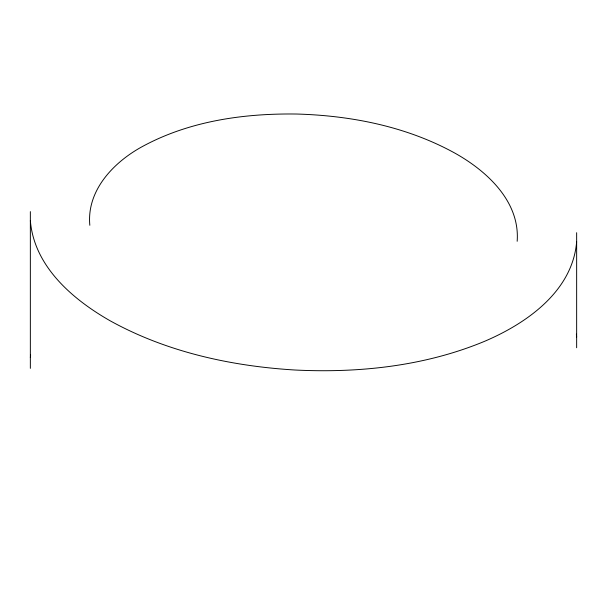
<?xml version="1.0" encoding="UTF-8"?>
<svg xmlns="http://www.w3.org/2000/svg" width="607" height="607" viewBox="0 0 607 607"><rect width="100%" height="100%" fill="white"/><g stroke="black" fill="none" stroke-linecap="round" stroke-linejoin="round"><path stroke-width="0.91" d="M30.35 357.584L30.623 354.883M576.65 241.73C572.538 291.421 526.383 323.561 484.227 341.468C424.612 366.173 358.965 373.176 294.919 370.012C231.024 366.127 166.644 352.007 110.262 320.86C72.81 299.532 34.113 266.526 30.35 220.652M576.377 334.154L576.65 336.976M576.65 232.701L576.65 347.75M517.172 241.282C520.116 201.319 486.655 170.817 454.666 153.002C406.569 126.529 351.271 115.588 296.785 114.033C244.211 113.281 189.93 120.899 143.138 146.135C114.275 161.568 86.444 190.037 89.828 225.288M30.35 211.623L30.35 368.358"/></g></svg>
